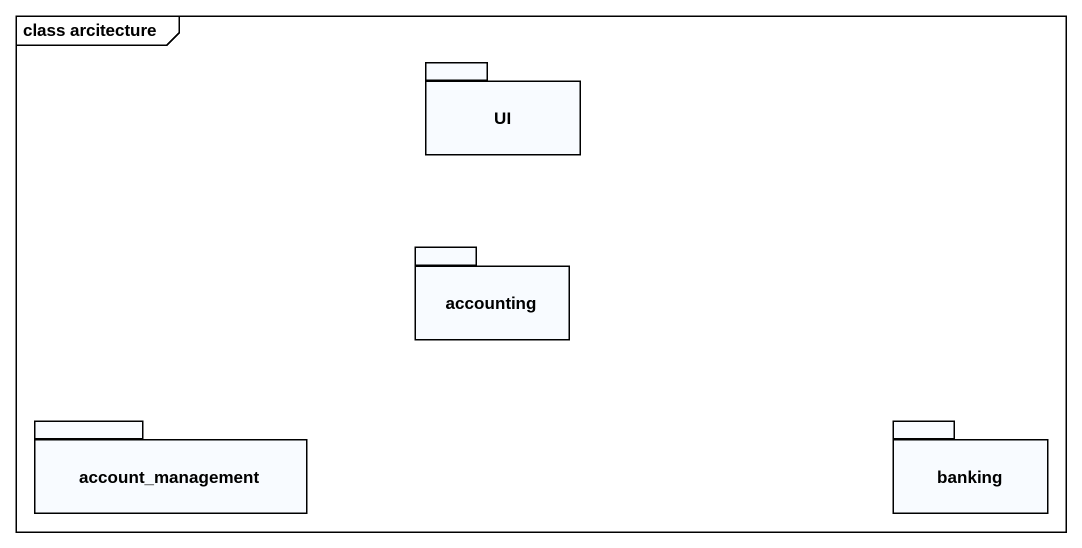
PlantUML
@startuml
mainframe class arcitecture
package UI {
}
package accounting {
}
package account_management {
}
package banking {
}
@enduml
